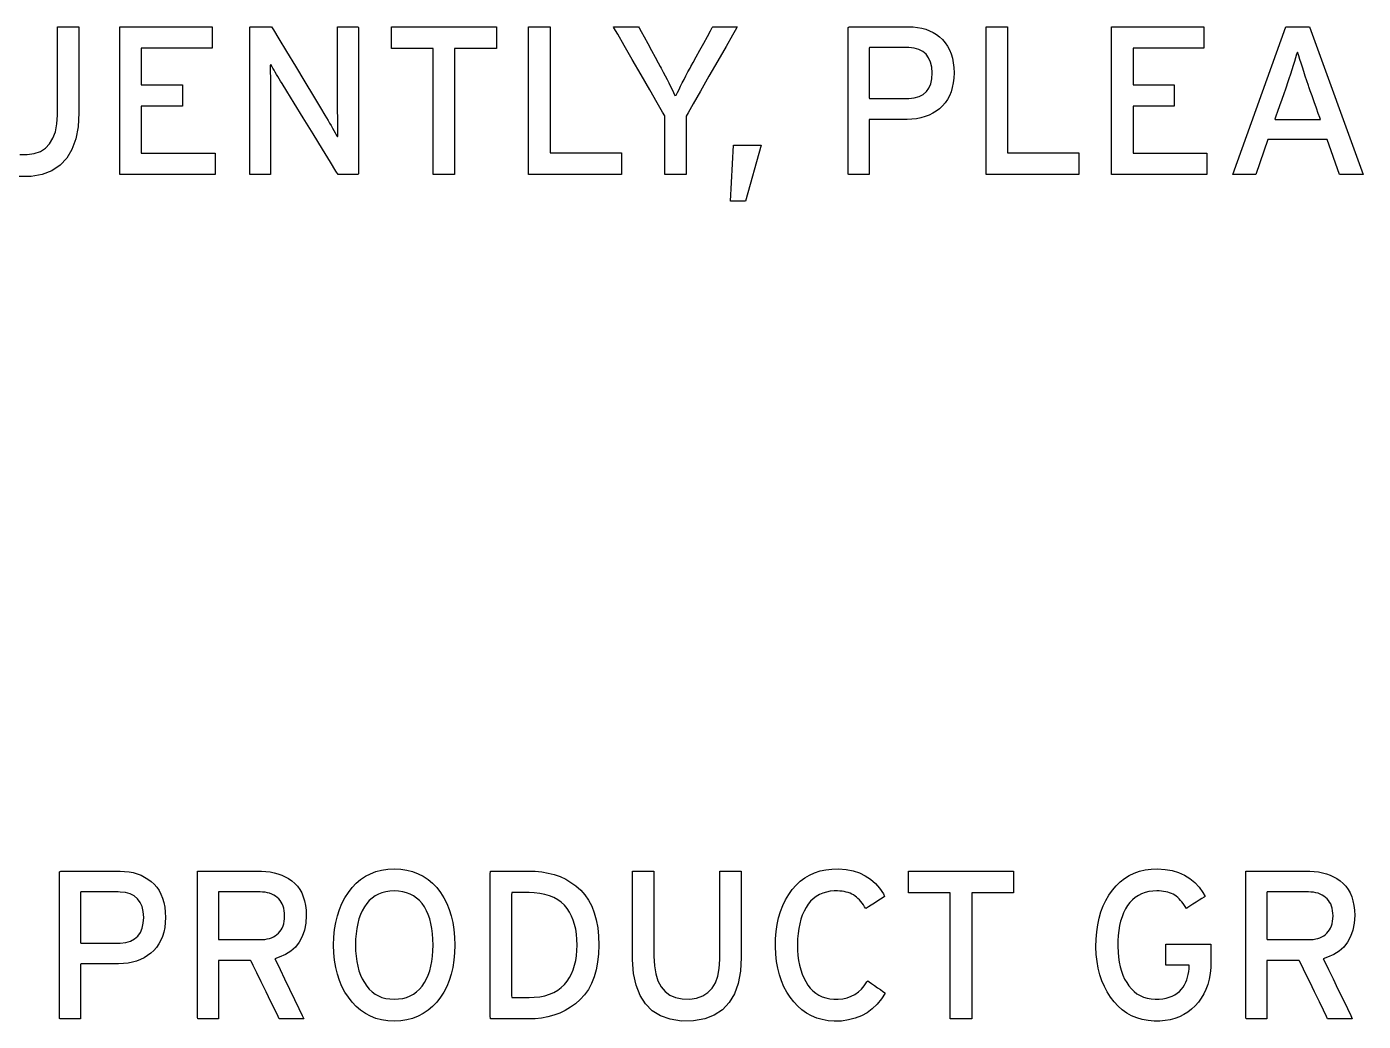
# Model space of a CAD drawing. Extents: x 1 to 47.7, y 0.2 to 33.4.
# Drawn here: x 7.22 to 9.593, y 18.892 to 20.658 of the extents above; entities that cross this region are included whole.
import ezdxf

# ---------------------------------------------------------------- set-up
doc = ezdxf.new("R2010")
doc.units = 0
doc.header["$MEASUREMENT"] = 0
doc.layers.add('6_0____DWG', color=7, linetype='CONTINUOUS')

msp = doc.modelspace()

# ---------------------------------------------------------------- linework, layer by layer
at = {"layer": '6_0____DWG'}
for points in [[(7.2076, 20.4312), (7.2208, 20.431), (7.2331, 20.4329), (7.2439, 20.4367), (7.253, 20.4426), (7.2604, 20.4503), (7.2663, 20.4601), (7.2706, 20.4718), (7.2733, 20.4855), (7.2743, 20.5011), (7.2743, 20.5082), (7.2743, 20.5219), (7.2743, 20.5427), (7.2743, 20.568), (7.2743, 20.5947), (7.2743, 20.6199), (7.2743, 20.6408), (7.2743, 20.6545), (7.2744, 20.6582), (7.2763, 20.6582), (7.2805, 20.6582), (7.2862, 20.6582), (7.2927, 20.6582), (7.2992, 20.6582), (7.3051, 20.6582), (7.3097, 20.6582), (7.3121, 20.6582), (7.3124, 20.6561), (7.3124, 20.6443), (7.3124, 20.6247), (7.3124, 20.6002), (7.3124, 20.5737), (7.3124, 20.5481), (7.3124, 20.5262), (7.3124, 20.5109), (7.3124, 20.5052), (7.3109, 20.4806), (7.3068, 20.459), (7.3001, 20.4404), (7.2908, 20.4248), (7.2789, 20.4121), (7.2645, 20.4025), (7.2474, 20.3959), (7.2278, 20.3923), (7.2061, 20.392)], [(7.3851, 20.3958), (7.3851, 20.6582), (7.5489, 20.6582), (7.5489, 20.6202), (7.4231, 20.6202), (7.4231, 20.5549), (7.4962, 20.5549), (7.4962, 20.5169), (7.4231, 20.5169), (7.4231, 20.4339), (7.5544, 20.4339), (7.5544, 20.3958), (7.3851, 20.3958)], [(7.9794, 20.6198), (7.9794, 20.3958), (7.9414, 20.3958), (7.9414, 20.6198), (7.8672, 20.6198), (7.8672, 20.6582), (8.0536, 20.6582), (8.0536, 20.6198), (7.9794, 20.6198)], [(8.1109, 20.3958), (8.1109, 20.6582), (8.149, 20.6582), (8.149, 20.4343), (8.2758, 20.4343), (8.2758, 20.3958), (8.1109, 20.3958)], [(8.923, 20.3958), (8.923, 20.6582), (8.961, 20.6582), (8.961, 20.4343), (9.0878, 20.4343), (9.0878, 20.3958), (8.923, 20.3958)], [(9.146, 20.3958), (9.146, 20.6582), (9.3098, 20.6582), (9.3098, 20.6202), (9.1841, 20.6202), (9.1841, 20.5549), (9.2571, 20.5549), (9.2571, 20.5169), (9.1841, 20.5169), (9.1841, 20.4339), (9.3153, 20.4339), (9.3153, 20.3958), (9.146, 20.3958)], [(9.5507, 20.3958), (9.5287, 20.4581), (9.4236, 20.4581), (9.4018, 20.3958), (9.361, 20.3958), (9.4554, 20.6582), (9.4972, 20.6582), (9.5928, 20.3958), (9.5507, 20.3958)], [(8.4958, 20.3486), (8.4692, 20.3486), (8.4747, 20.4478), (8.524, 20.4478), (8.4958, 20.3486)], [(8.8975, 19.1198), (8.8975, 18.8958), (8.8595, 18.8958), (8.8595, 19.1198), (8.7853, 19.1198), (8.7853, 19.1582), (8.9717, 19.1582), (8.9717, 19.1198), (8.8975, 19.1198)]]:
    msp.add_lwpolyline(points, dxfattribs=at)
for points in [[(7.7725, 20.3958), (7.7688, 20.4018), (7.759, 20.4179), (7.7448, 20.4409), (7.7281, 20.468), (7.7107, 20.4962), (7.6946, 20.5225), (7.6814, 20.5438), (7.6731, 20.5573), (7.6705, 20.5616), (7.668, 20.5657), (7.6656, 20.5697), (7.6633, 20.5736), (7.6611, 20.5774), (7.659, 20.581), (7.6569, 20.5845), (7.6549, 20.588), (7.653, 20.5913), (7.6522, 20.5891), (7.6522, 20.5828), (7.6522, 20.5763), (7.6523, 20.5696), (7.6523, 20.5627), (7.6524, 20.5556), (7.6524, 20.5482), (7.6525, 20.5407), (7.6526, 20.533), (7.6526, 20.5282), (7.6526, 20.516), (7.6526, 20.4976), (7.6526, 20.4755), (7.6526, 20.4522), (7.6526, 20.4301), (7.6526, 20.4117), (7.6526, 20.3995), (7.6525, 20.3958), (7.6508, 20.3958), (7.647, 20.3958), (7.6416, 20.3958), (7.6355, 20.3958), (7.6292, 20.3958), (7.6234, 20.3958), (7.6188, 20.3958), (7.6161, 20.3958), (7.6156, 20.3977), (7.6156, 20.4147), (7.6156, 20.4456), (7.6156, 20.4857), (7.6156, 20.5303), (7.6156, 20.5744), (7.6156, 20.6135), (7.6156, 20.6428), (7.6156, 20.6574), (7.6164, 20.6582), (7.6195, 20.6582), (7.6246, 20.6582), (7.6308, 20.6582), (7.6374, 20.6582), (7.6438, 20.6582), (7.6492, 20.6582), (7.653, 20.6582), (7.6544, 20.6582), (7.658, 20.6524), (7.6674, 20.6368), (7.6809, 20.6143), (7.6968, 20.588), (7.7134, 20.5606), (7.7288, 20.535), (7.7413, 20.5142), (7.7492, 20.5011), (7.7519, 20.4966), (7.7547, 20.4918), (7.7575, 20.4871), (7.7601, 20.4825), (7.7626, 20.4782), (7.7649, 20.474), (7.7672, 20.4699), (7.7693, 20.4661), (7.7713, 20.4624), (7.7721, 20.4645), (7.7721, 20.471), (7.772, 20.4777), (7.7719, 20.4846), (7.7719, 20.4916), (7.7719, 20.4989), (7.7718, 20.5063), (7.7718, 20.5139), (7.7718, 20.5217), (7.7718, 20.5265), (7.7718, 20.5386), (7.7718, 20.5569), (7.7718, 20.5789), (7.7718, 20.6021), (7.7718, 20.6241), (7.7718, 20.6424), (7.7718, 20.6546), (7.7718, 20.6582), (7.7735, 20.6582), (7.7774, 20.6582), (7.7828, 20.6582), (7.7889, 20.6582), (7.7952, 20.6582), (7.801, 20.6582), (7.8056, 20.6582), (7.8083, 20.6582), (7.8088, 20.6564), (7.8088, 20.6394), (7.8088, 20.6084), (7.8088, 20.5683), (7.8088, 20.5238), (7.8088, 20.4796), (7.8088, 20.4405), (7.8088, 20.4113), (7.8088, 20.3967), (7.8081, 20.3958), (7.8051, 20.3958), (7.8004, 20.3958), (7.7946, 20.3958), (7.7884, 20.3958), (7.7824, 20.3958), (7.7774, 20.3958), (7.7738, 20.3958)], [(8.3905, 20.4995), (8.3905, 20.4957), (8.3905, 20.4854), (8.3905, 20.4707), (8.3905, 20.4534), (8.3905, 20.4355), (8.3905, 20.4189), (8.3905, 20.4056), (8.3905, 20.3974), (8.3903, 20.3958), (8.3879, 20.3958), (8.3835, 20.3958), (8.3777, 20.3958), (8.3712, 20.3958), (8.3647, 20.3958), (8.359, 20.3958), (8.3547, 20.3958), (8.3525, 20.3958), (8.3524, 20.3979), (8.3524, 20.4066), (8.3524, 20.4204), (8.3524, 20.4372), (8.3524, 20.4551), (8.3524, 20.4723), (8.3524, 20.4867), (8.3524, 20.4964), (8.3524, 20.4997), (8.3484, 20.5066), (8.339, 20.523), (8.3258, 20.546), (8.3105, 20.5727), (8.2948, 20.6), (8.2804, 20.625), (8.269, 20.6448), (8.2624, 20.6564), (8.2617, 20.6582), (8.2647, 20.6582), (8.2701, 20.6582), (8.277, 20.6582), (8.2847, 20.6582), (8.2923, 20.6582), (8.2989, 20.6582), (8.3037, 20.6582), (8.3059, 20.6582), (8.307, 20.6564), (8.3105, 20.65), (8.3159, 20.6401), (8.3223, 20.6283), (8.3292, 20.6158), (8.3356, 20.6039), (8.341, 20.5941), (8.3445, 20.5877), (8.3462, 20.5846), (8.3499, 20.5776), (8.3533, 20.5709), (8.3567, 20.5645), (8.3598, 20.5583), (8.3628, 20.5523), (8.3656, 20.5467), (8.3682, 20.5412), (8.3707, 20.5361), (8.373, 20.5364), (8.3753, 20.5415), (8.3779, 20.5468), (8.3807, 20.5524), (8.3837, 20.5584), (8.3868, 20.5645), (8.3902, 20.571), (8.3937, 20.5778), (8.3975, 20.5848), (8.399, 20.5877), (8.4028, 20.5946), (8.4083, 20.6047), (8.4149, 20.6167), (8.4218, 20.6293), (8.4283, 20.641), (8.4335, 20.6507), (8.4369, 20.6568), (8.4378, 20.6582), (8.4403, 20.6582), (8.4452, 20.6582), (8.4518, 20.6582), (8.4593, 20.6582), (8.4668, 20.6582), (8.4736, 20.6582), (8.4787, 20.6582), (8.4814, 20.6582), (8.4802, 20.6558), (8.4731, 20.6433), (8.4613, 20.6229), (8.4468, 20.5975), (8.431, 20.5701), (8.4158, 20.5437), (8.4029, 20.5211), (8.3939, 20.5054)], [(8.8662, 20.5761), (8.8658, 20.5669), (8.8648, 20.5583), (8.8631, 20.5501), (8.8609, 20.5425), (8.858, 20.5355), (8.8544, 20.5289), (8.8503, 20.5229), (8.8455, 20.5175), (8.8402, 20.5125), (8.8345, 20.5082), (8.8283, 20.5044), (8.8218, 20.5011), (8.8148, 20.4985), (8.8075, 20.4964), (8.7997, 20.4949), (8.7915, 20.494), (8.783, 20.4936), (8.78, 20.4936), (8.7737, 20.4936), (8.7644, 20.4936), (8.7533, 20.4936), (8.7417, 20.4936), (8.7308, 20.4936), (8.7221, 20.4936), (8.7166, 20.4936), (8.7155, 20.4932), (8.7155, 20.4872), (8.7155, 20.4758), (8.7155, 20.4607), (8.7155, 20.4438), (8.7155, 20.427), (8.7155, 20.4122), (8.7155, 20.4013), (8.7155, 20.396), (8.7146, 20.3958), (8.7113, 20.3958), (8.7062, 20.3958), (8.7001, 20.3958), (8.6936, 20.3958), (8.6874, 20.3958), (8.6823, 20.3958), (8.6791, 20.3958), (8.6782, 20.3964), (8.6782, 20.4104), (8.6782, 20.4397), (8.6782, 20.4795), (8.6782, 20.5245), (8.6782, 20.5698), (8.6782, 20.6103), (8.6782, 20.6411), (8.6782, 20.6571), (8.68, 20.6582), (8.6887, 20.6582), (8.7027, 20.6582), (8.72, 20.6582), (8.7386, 20.6582), (8.7563, 20.6582), (8.7712, 20.6582), (8.7813, 20.6582), (8.7854, 20.6582), (8.7936, 20.6579), (8.8014, 20.657), (8.8089, 20.6556), (8.816, 20.6536), (8.8227, 20.651), (8.829, 20.6479), (8.835, 20.6443), (8.8406, 20.6401), (8.8459, 20.6353), (8.8505, 20.6298), (8.8546, 20.6239), (8.8581, 20.6173), (8.8609, 20.6102), (8.8632, 20.6025), (8.8648, 20.5943), (8.8658, 20.5855)], [(8.8274, 20.5761), (8.8265, 20.5864), (8.8244, 20.5953), (8.8211, 20.6029), (8.8165, 20.6092), (8.8107, 20.6142), (8.8036, 20.6179), (8.7953, 20.6202), (8.7858, 20.6212), (8.782, 20.6213), (8.7754, 20.6213), (8.7653, 20.6213), (8.7534, 20.6213), (8.741, 20.6213), (8.7296, 20.6213), (8.7208, 20.6213), (8.716, 20.6213), (8.7155, 20.6199), (8.7155, 20.6122), (8.7155, 20.5997), (8.7155, 20.5842), (8.7155, 20.5677), (8.7155, 20.5521), (8.7155, 20.5396), (8.7155, 20.532), (8.716, 20.5306), (8.7208, 20.5306), (8.7296, 20.5306), (8.741, 20.5306), (8.7534, 20.5306), (8.7653, 20.5306), (8.7754, 20.5306), (8.782, 20.5306), (8.7859, 20.5306), (8.7956, 20.5317), (8.8041, 20.5341), (8.8112, 20.5379), (8.817, 20.5429), (8.8216, 20.5492), (8.8248, 20.5569), (8.8268, 20.5658)], [(9.4955, 20.5537), (9.4926, 20.5623), (9.4898, 20.5706), (9.4872, 20.5785), (9.4847, 20.5861), (9.4824, 20.5933), (9.4801, 20.6002), (9.4781, 20.6067), (9.4761, 20.6129), (9.4744, 20.6093), (9.4725, 20.603), (9.4705, 20.5962), (9.4683, 20.5891), (9.4659, 20.5816), (9.4633, 20.5738), (9.4606, 20.5655), (9.4577, 20.5569), (9.4562, 20.5524), (9.4545, 20.5473), (9.4516, 20.539), (9.448, 20.5287), (9.4442, 20.5178), (9.4406, 20.5075), (9.4377, 20.4992), (9.436, 20.4941), (9.4362, 20.4932), (9.4419, 20.4932), (9.4524, 20.4932), (9.4659, 20.4932), (9.4806, 20.4932), (9.4947, 20.4932), (9.5066, 20.4932), (9.5144, 20.4932), (9.5166, 20.4933), (9.5154, 20.4967), (9.5129, 20.5039), (9.5095, 20.5137), (9.5057, 20.5246), (9.5019, 20.5353), (9.4987, 20.5446), (9.4964, 20.5512)], [(7.4662, 19.0761), (7.4658, 19.0669), (7.4648, 19.0583), (7.4631, 19.0501), (7.4608, 19.0425), (7.4579, 19.0355), (7.4544, 19.0289), (7.4503, 19.0229), (7.4455, 19.0175), (7.4402, 19.0125), (7.4344, 19.0082), (7.4283, 19.0044), (7.4218, 19.0011), (7.4148, 18.9985), (7.4075, 18.9964), (7.3997, 18.9949), (7.3915, 18.994), (7.3829, 18.9936), (7.38, 18.9936), (7.3737, 18.9936), (7.3643, 18.9936), (7.3532, 18.9936), (7.3416, 18.9936), (7.3308, 18.9936), (7.3221, 18.9936), (7.3166, 18.9936), (7.3155, 18.9932), (7.3155, 18.9872), (7.3155, 18.9758), (7.3155, 18.9607), (7.3155, 18.9438), (7.3155, 18.927), (7.3155, 18.9122), (7.3155, 18.9013), (7.3155, 18.896), (7.3146, 18.8958), (7.3113, 18.8958), (7.3062, 18.8958), (7.3001, 18.8958), (7.2936, 18.8958), (7.2874, 18.8958), (7.2823, 18.8958), (7.279, 18.8958), (7.2782, 18.8964), (7.2782, 18.9104), (7.2782, 18.9397), (7.2782, 18.9795), (7.2782, 19.0245), (7.2782, 19.0698), (7.2782, 19.1103), (7.2782, 19.1411), (7.2782, 19.1571), (7.28, 19.1582), (7.2887, 19.1582), (7.3027, 19.1582), (7.32, 19.1582), (7.3385, 19.1582), (7.3563, 19.1582), (7.3712, 19.1582), (7.3813, 19.1582), (7.3854, 19.1582), (7.3936, 19.1579), (7.4014, 19.157), (7.4089, 19.1556), (7.4159, 19.1536), (7.4227, 19.151), (7.429, 19.1479), (7.435, 19.1443), (7.4406, 19.1401), (7.4458, 19.1353), (7.4505, 19.1298), (7.4546, 19.1239), (7.4581, 19.1173), (7.4609, 19.1102), (7.4631, 19.1025), (7.4648, 19.0943), (7.4658, 19.0855)], [(7.7161, 19.0798), (7.7151, 19.0658), (7.7127, 19.0532), (7.7089, 19.042), (7.7036, 19.032), (7.6968, 19.0234), (7.6886, 19.016), (7.679, 19.01), (7.6679, 19.0054), (7.6604, 19.0025), (7.6636, 18.9959), (7.6697, 18.9834), (7.6776, 18.9669), (7.6865, 18.9486), (7.6953, 18.9304), (7.7031, 18.9142), (7.709, 18.9021), (7.7119, 18.8961), (7.7112, 18.8958), (7.7075, 18.8958), (7.7017, 18.8958), (7.6945, 18.8958), (7.6869, 18.8958), (7.6797, 18.8958), (7.6736, 18.8958), (7.6694, 18.8958), (7.6681, 18.8959), (7.6659, 18.9004), (7.6606, 18.9111), (7.6533, 18.9262), (7.6449, 18.9437), (7.6362, 18.9615), (7.6283, 18.9779), (7.622, 18.9909), (7.6183, 18.9985), (7.6173, 18.9997), (7.6134, 18.9997), (7.6064, 18.9997), (7.5975, 18.9997), (7.5876, 18.9997), (7.5779, 18.9997), (7.5694, 18.9997), (7.5632, 18.9997), (7.5604, 18.9997), (7.5603, 18.9971), (7.5603, 18.9878), (7.5603, 18.9737), (7.5603, 18.9567), (7.5603, 18.9388), (7.5603, 18.9218), (7.5603, 18.9077), (7.5603, 18.8985), (7.5602, 18.8958), (7.5584, 18.8958), (7.5543, 18.8958), (7.5488, 18.8958), (7.5425, 18.8958), (7.5361, 18.8958), (7.5303, 18.8958), (7.5258, 18.8958), (7.5233, 18.8958), (7.523, 18.8988), (7.523, 18.918), (7.523, 18.9508), (7.523, 18.9922), (7.523, 19.0374), (7.523, 19.0815), (7.523, 19.1195), (7.523, 19.1467), (7.523, 19.1581), (7.5264, 19.1582), (7.5369, 19.1582), (7.5524, 19.1582), (7.5708, 19.1582), (7.5901, 19.1582), (7.6081, 19.1582), (7.6228, 19.1582), (7.6322, 19.1582), (7.6366, 19.1582), (7.6444, 19.1578), (7.6518, 19.1569), (7.659, 19.1555), (7.6658, 19.1536), (7.6724, 19.1513), (7.6786, 19.1484), (7.6846, 19.145), (7.6902, 19.1411), (7.6955, 19.1366), (7.7003, 19.1315), (7.7044, 19.1259), (7.7079, 19.1196), (7.7108, 19.1128), (7.7131, 19.1054), (7.7147, 19.0975), (7.7157, 19.0889)], [(7.98, 19.0271), (7.9795, 19.0132), (7.9782, 18.9999), (7.9762, 18.9872), (7.9734, 18.9753), (7.9698, 18.964), (7.9655, 18.9534), (7.9604, 18.9435), (7.9545, 18.9343), (7.9478, 18.9256), (7.9404, 18.9178), (7.9324, 18.9111), (7.9238, 18.9053), (7.9147, 18.9006), (7.9049, 18.8968), (7.8946, 18.8941), (7.8837, 18.8923), (7.8721, 18.8916), (7.8607, 18.8923), (7.8499, 18.8941), (7.8397, 18.8968), (7.83, 18.9006), (7.821, 18.9053), (7.8126, 18.9111), (7.8047, 18.9178), (7.7975, 18.9256), (7.7908, 18.9343), (7.7847, 18.9435), (7.7795, 18.9534), (7.775, 18.964), (7.7714, 18.9753), (7.7685, 18.9872), (7.7664, 18.9999), (7.7651, 19.0132), (7.7647, 19.0271), (7.7651, 19.0411), (7.7664, 19.0544), (7.7685, 19.0671), (7.7714, 19.0791), (7.775, 19.0904), (7.7795, 19.1011), (7.7847, 19.1111), (7.7908, 19.1205), (7.7975, 19.1291), (7.8047, 19.1368), (7.8126, 19.1434), (7.821, 19.1491), (7.83, 19.1538), (7.8397, 19.1574), (7.8499, 19.1601), (7.8607, 19.1618), (7.8721, 19.1624), (7.8837, 19.1618), (7.8946, 19.1601), (7.9049, 19.1574), (7.9147, 19.1538), (7.9238, 19.1491), (7.9324, 19.1434), (7.9404, 19.1368), (7.9478, 19.1291), (7.9545, 19.1205), (7.9604, 19.1111), (7.9655, 19.1011), (7.9698, 19.0904), (7.9734, 19.0791), (7.9762, 19.0671), (7.9782, 19.0544), (7.9795, 19.0411)], [(8.2358, 19.027), (8.2351, 19.0113), (8.2334, 18.9966), (8.2308, 18.9829), (8.2271, 18.9703), (8.2225, 18.9587), (8.2169, 18.9482), (8.2103, 18.9387), (8.2026, 18.9302), (8.1942, 18.9229), (8.1852, 18.9164), (8.1759, 18.9109), (8.166, 18.9062), (8.1558, 18.9023), (8.145, 18.8994), (8.1339, 18.8973), (8.1222, 18.8962), (8.1118, 18.8958), (8.1084, 18.8958), (8.1007, 18.8958), (8.0902, 18.8958), (8.0781, 18.8958), (8.066, 18.8958), (8.0551, 18.8958), (8.047, 18.8958), (8.0429, 18.8958), (8.0426, 18.9012), (8.0426, 18.924), (8.0426, 18.9599), (8.0426, 19.0038), (8.0426, 19.0503), (8.0426, 19.0941), (8.0426, 19.1301), (8.0426, 19.1529), (8.0429, 19.1582), (8.047, 19.1582), (8.0551, 19.1582), (8.066, 19.1582), (8.0781, 19.1582), (8.0902, 19.1582), (8.1007, 19.1582), (8.1084, 19.1582), (8.1118, 19.1582), (8.1224, 19.158), (8.1343, 19.1569), (8.1456, 19.155), (8.1564, 19.1522), (8.1668, 19.1485), (8.1767, 19.1439), (8.186, 19.1384), (8.1949, 19.132), (8.2033, 19.1247), (8.2107, 19.1162), (8.2172, 19.1067), (8.2228, 19.0961), (8.2273, 19.0844), (8.2309, 19.0717), (8.2335, 19.0579), (8.2351, 19.043)], [(8.4884, 19.0052), (8.4869, 18.9806), (8.4828, 18.959), (8.4762, 18.9404), (8.4669, 18.9248), (8.455, 18.9121), (8.4405, 18.9025), (8.4235, 18.8959), (8.4038, 18.8923), (8.3822, 18.892), (8.3623, 18.8951), (8.3451, 18.9012), (8.3304, 18.9103), (8.3183, 18.9224), (8.3087, 18.9375), (8.3017, 18.9556), (8.2973, 18.9767), (8.2954, 19.0009), (8.2953, 19.0098), (8.2953, 19.0233), (8.2953, 19.0439), (8.2953, 19.0689), (8.2953, 19.0954), (8.2953, 19.1203), (8.2953, 19.141), (8.2953, 19.1545), (8.2954, 19.1582), (8.2973, 19.1582), (8.3015, 19.1582), (8.3072, 19.1582), (8.3137, 19.1582), (8.3202, 19.1582), (8.3261, 19.1582), (8.3307, 19.1582), (8.3331, 19.1582), (8.3334, 19.1561), (8.3334, 19.1445), (8.3334, 19.1251), (8.3334, 19.1009), (8.3334, 19.0747), (8.3334, 19.0494), (8.3334, 19.0278), (8.3334, 19.0127), (8.3334, 19.007), (8.3341, 18.9904), (8.3365, 18.9759), (8.3404, 18.9634), (8.3459, 18.9529), (8.353, 18.9444), (8.3617, 18.938), (8.3719, 18.9336), (8.3837, 18.9312), (8.3969, 18.931), (8.4092, 18.9329), (8.4199, 18.9367), (8.429, 18.9426), (8.4365, 18.9503), (8.4424, 18.9601), (8.4467, 18.9718), (8.4493, 18.9855), (8.4504, 19.0011), (8.4504, 19.0082), (8.4504, 19.0219), (8.4504, 19.0427), (8.4504, 19.068), (8.4504, 19.0947), (8.4504, 19.1199), (8.4504, 19.1408), (8.4504, 19.1545), (8.4505, 19.1582), (8.4524, 19.1582), (8.4566, 19.1582), (8.4623, 19.1582), (8.4688, 19.1582), (8.4753, 19.1582), (8.4812, 19.1582), (8.4857, 19.1582), (8.4882, 19.1582), (8.4884, 19.1561), (8.4884, 19.1443), (8.4884, 19.1247), (8.4884, 19.1002), (8.4884, 19.0737), (8.4884, 19.0481), (8.4884, 19.0262), (8.4884, 19.0109)], [(8.7441, 18.9418), (8.7372, 18.9312), (8.7296, 18.9218), (8.7211, 18.9137), (8.7117, 18.9068), (8.7016, 18.9012), (8.6907, 18.8969), (8.6789, 18.8939), (8.6664, 18.8921), (8.6536, 18.8917), (8.6426, 18.8927), (8.6322, 18.8946), (8.6224, 18.8974), (8.6131, 18.9012), (8.6044, 18.906), (8.5962, 18.9117), (8.5886, 18.9184), (8.5816, 18.926), (8.5751, 18.9344), (8.5692, 18.9434), (8.5641, 18.9531), (8.5597, 18.9634), (8.5561, 18.9743), (8.5532, 18.9858), (8.5511, 18.998), (8.5497, 19.0109), (8.5491, 19.0243), (8.5494, 19.0381), (8.5505, 19.0512), (8.5523, 19.0637), (8.5548, 19.0755), (8.5582, 19.0868), (8.5622, 19.0974), (8.5671, 19.1074), (8.5727, 19.1167), (8.579, 19.1255), (8.5858, 19.1334), (8.5931, 19.1403), (8.601, 19.1463), (8.6095, 19.1514), (8.6186, 19.1555), (8.6282, 19.1586), (8.6384, 19.1608), (8.6491, 19.1621), (8.6613, 19.1623), (8.6745, 19.1612), (8.6868, 19.1588), (8.6982, 19.1551), (8.7086, 19.1502), (8.718, 19.144), (8.7265, 19.1365), (8.7341, 19.1278), (8.7407, 19.1178), (8.7426, 19.1132), (8.7401, 19.1115), (8.7359, 19.1088), (8.7306, 19.1054), (8.7248, 19.1017), (8.7192, 19.0981), (8.7144, 19.095), (8.7109, 19.0927), (8.7093, 19.0917), (8.7074, 19.0948), (8.7052, 19.0982), (8.7029, 19.1014), (8.7005, 19.1044), (8.6981, 19.1071), (8.6956, 19.1097), (8.6931, 19.112), (8.6905, 19.1141), (8.6878, 19.116), (8.6848, 19.1176), (8.6817, 19.119), (8.6784, 19.1202), (8.6749, 19.1212), (8.6712, 19.122), (8.6674, 19.1226), (8.6634, 19.123), (8.6592, 19.1232), (8.6536, 19.1232), (8.6463, 19.1225), (8.6395, 19.1212), (8.633, 19.1192), (8.6271, 19.1166), (8.6215, 19.1133), (8.6163, 19.1094), (8.6116, 19.1049), (8.6073, 19.0996), (8.6034, 19.0937), (8.5999, 19.0873), (8.5968, 19.0803), (8.5942, 19.0728), (8.5921, 19.0648), (8.5904, 19.0563), (8.5892, 19.0473), (8.5885, 19.0378), (8.5882, 19.0278), (8.5884, 19.0178), (8.5891, 19.0084), (8.5902, 18.9994), (8.5918, 18.991), (8.5939, 18.983), (8.5964, 18.9755), (8.5994, 18.9685), (8.6029, 18.962), (8.6068, 18.956), (8.611, 18.9504), (8.6157, 18.9456), (8.6208, 18.9414), (8.6263, 18.9379), (8.6322, 18.9351), (8.6386, 18.933), (8.6454, 18.9316), (8.6526, 18.9309), (8.6606, 18.9309), (8.6688, 18.9317), (8.6765, 18.9334), (8.6837, 18.936), (8.6903, 18.9394), (8.6964, 18.9437), (8.7019, 18.9488), (8.7069, 18.9548), (8.7114, 18.9617), (8.7131, 18.9632), (8.7157, 18.9614), (8.7199, 18.9586), (8.7249, 18.9551), (8.7303, 18.9513), (8.7355, 18.9478), (8.7399, 18.9447), (8.743, 18.9426)], [(9.3223, 18.9985), (9.3219, 18.9873), (9.3208, 18.9766), (9.319, 18.9666), (9.3166, 18.9571), (9.3134, 18.9483), (9.3096, 18.9401), (9.3052, 18.9324), (9.3, 18.9254), (9.2942, 18.919), (9.2879, 18.9131), (9.2812, 18.9079), (9.274, 18.9035), (9.2664, 18.8997), (9.2584, 18.8967), (9.2499, 18.8944), (9.241, 18.8928), (9.2317, 18.8918), (9.2214, 18.8918), (9.2106, 18.8928), (9.2003, 18.8948), (9.1906, 18.8977), (9.1814, 18.9015), (9.1728, 18.9063), (9.1648, 18.9121), (9.1573, 18.9187), (9.1504, 18.9263), (9.144, 18.9347), (9.1382, 18.9437), (9.1331, 18.9532), (9.1288, 18.9634), (9.1252, 18.9743), (9.1223, 18.9857), (9.1202, 18.9978), (9.1188, 19.0105), (9.1182, 19.0239), (9.1185, 19.0375), (9.1195, 19.0505), (9.1212, 19.0629), (9.1237, 19.0747), (9.127, 19.0859), (9.1309, 19.0965), (9.1357, 19.1064), (9.1411, 19.1158), (9.1473, 19.1245), (9.154, 19.1324), (9.1612, 19.1394), (9.169, 19.1455), (9.1773, 19.1507), (9.1862, 19.1549), (9.1956, 19.1582), (9.2056, 19.1605), (9.2162, 19.162), (9.2276, 19.1624), (9.241, 19.1615), (9.2534, 19.1594), (9.2648, 19.156), (9.2753, 19.1514), (9.2849, 19.1455), (9.2936, 19.1384), (9.3013, 19.1301), (9.308, 19.1205), (9.3119, 19.1133), (9.31, 19.1121), (9.3063, 19.1097), (9.3013, 19.1065), (9.2958, 19.103), (9.2902, 19.0994), (9.2851, 19.0961), (9.2812, 19.0936), (9.279, 19.0922), (9.2776, 19.0939), (9.2753, 19.0974), (9.2731, 19.1006), (9.2707, 19.1036), (9.2683, 19.1064), (9.2658, 19.109), (9.2633, 19.1114), (9.2607, 19.1136), (9.258, 19.1156), (9.2552, 19.1172), (9.2521, 19.1186), (9.2489, 19.1198), (9.2455, 19.1209), (9.242, 19.1217), (9.2383, 19.1224), (9.2344, 19.1229), (9.2303, 19.1232), (9.226, 19.1233), (9.2189, 19.1229), (9.2119, 19.122), (9.2053, 19.1203), (9.1992, 19.1181), (9.1934, 19.1152), (9.188, 19.1116), (9.183, 19.1075), (9.1785, 19.1027), (9.1743, 19.0972), (9.1706, 19.0911), (9.1673, 19.0845), (9.1644, 19.0773), (9.162, 19.0697), (9.1601, 19.0616), (9.1586, 19.053), (9.1576, 19.0439), (9.1571, 19.0343), (9.157, 19.0243), (9.1573, 19.0146), (9.1582, 19.0054), (9.1594, 18.9966), (9.1612, 18.9884), (9.1634, 18.9806), (9.166, 18.9734), (9.1691, 18.9666), (9.1727, 18.9603), (9.1767, 18.9544), (9.181, 18.9491), (9.1858, 18.9444), (9.191, 18.9405), (9.1967, 18.9372), (9.2027, 18.9346), (9.2091, 18.9326), (9.2159, 18.9314), (9.2232, 18.9308), (9.2302, 18.931), (9.2367, 18.9316), (9.2428, 18.9327), (9.2484, 18.9342), (9.2536, 18.9362), (9.2583, 18.9386), (9.2626, 18.9414), (9.2665, 18.9447), (9.2699, 18.9484), (9.2728, 18.9524), (9.2753, 18.9566), (9.2775, 18.9609), (9.2794, 18.9653), (9.2809, 18.97), (9.2821, 18.9748), (9.2829, 18.9798), (9.2834, 18.9849), (9.2835, 18.99), (9.2835, 18.99), (9.2835, 18.9901), (9.2835, 18.9903), (9.2835, 18.9904), (9.2835, 18.9906), (9.2835, 18.9908), (9.2835, 18.991), (9.2835, 18.991), (9.2834, 18.9911), (9.2813, 18.9911), (9.2768, 18.9911), (9.2708, 18.9911), (9.2639, 18.9911), (9.2569, 18.9911), (9.2505, 18.9911), (9.2455, 18.9911), (9.2425, 18.9911), (9.242, 18.9913), (9.242, 18.9937), (9.242, 18.9981), (9.242, 19.0037), (9.242, 19.0101), (9.242, 19.0164), (9.242, 19.022), (9.242, 19.0263), (9.242, 19.0285), (9.2431, 19.0287), (9.2491, 19.0287), (9.2591, 19.0287), (9.2715, 19.0287), (9.2851, 19.0287), (9.2983, 19.0287), (9.3099, 19.0287), (9.3183, 19.0287), (9.3222, 19.0287), (9.3223, 19.028), (9.3223, 19.0254), (9.3223, 19.0215), (9.3223, 19.0167), (9.3223, 19.0116), (9.3223, 19.0067), (9.3223, 19.0025), (9.3223, 18.9996)], [(9.5776, 19.0798), (9.5766, 19.0658), (9.5742, 19.0532), (9.5703, 19.042), (9.565, 19.032), (9.5583, 19.0234), (9.5501, 19.016), (9.5405, 19.01), (9.5294, 19.0054), (9.5218, 19.0025), (9.5251, 18.9959), (9.5311, 18.9834), (9.5391, 18.9669), (9.5479, 18.9486), (9.5568, 18.9304), (9.5646, 18.9142), (9.5704, 18.9021), (9.5733, 18.8961), (9.5726, 18.8958), (9.5689, 18.8958), (9.5631, 18.8958), (9.556, 18.8958), (9.5484, 18.8958), (9.5411, 18.8958), (9.535, 18.8958), (9.5309, 18.8958), (9.5295, 18.8959), (9.5273, 18.9004), (9.5221, 18.9111), (9.5148, 18.9262), (9.5063, 18.9437), (9.4977, 18.9615), (9.4897, 18.9779), (9.4834, 18.9909), (9.4798, 18.9985), (9.4787, 18.9997), (9.4748, 18.9997), (9.4679, 18.9997), (9.459, 18.9997), (9.4491, 18.9997), (9.4394, 18.9997), (9.4309, 18.9997), (9.4247, 18.9997), (9.4218, 18.9997), (9.4217, 18.9971), (9.4217, 18.9878), (9.4217, 18.9737), (9.4217, 18.9567), (9.4217, 18.9388), (9.4217, 18.9218), (9.4217, 18.9077), (9.4217, 18.8985), (9.4217, 18.8958), (9.4198, 18.8958), (9.4158, 18.8958), (9.4103, 18.8958), (9.404, 18.8958), (9.3976, 18.8958), (9.3917, 18.8958), (9.3872, 18.8958), (9.3847, 18.8958), (9.3844, 18.8988), (9.3844, 18.918), (9.3844, 18.9508), (9.3844, 18.9922), (9.3844, 19.0374), (9.3844, 19.0815), (9.3844, 19.1195), (9.3844, 19.1467), (9.3844, 19.1581), (9.3879, 19.1582), (9.3983, 19.1582), (9.4138, 19.1582), (9.4322, 19.1582), (9.4515, 19.1582), (9.4695, 19.1582), (9.4843, 19.1582), (9.4936, 19.1582), (9.498, 19.1582), (9.5058, 19.1578), (9.5133, 19.1569), (9.5204, 19.1555), (9.5273, 19.1536), (9.5338, 19.1513), (9.5401, 19.1484), (9.546, 19.145), (9.5517, 19.1411), (9.557, 19.1366), (9.5617, 19.1315), (9.5659, 19.1259), (9.5694, 19.1196), (9.5722, 19.1128), (9.5745, 19.1054), (9.5761, 19.0975), (9.5772, 19.0889)], [(7.4274, 19.0761), (7.4265, 19.0864), (7.4244, 19.0953), (7.4211, 19.1029), (7.4165, 19.1092), (7.4107, 19.1142), (7.4036, 19.1179), (7.3953, 19.1202), (7.3858, 19.1212), (7.3819, 19.1213), (7.3753, 19.1213), (7.3653, 19.1213), (7.3534, 19.1213), (7.341, 19.1213), (7.3296, 19.1213), (7.3208, 19.1213), (7.3159, 19.1213), (7.3155, 19.1199), (7.3155, 19.1122), (7.3155, 19.0997), (7.3155, 19.0842), (7.3155, 19.0677), (7.3155, 19.0521), (7.3155, 19.0396), (7.3155, 19.032), (7.3159, 19.0306), (7.3208, 19.0306), (7.3296, 19.0306), (7.341, 19.0306), (7.3534, 19.0306), (7.3653, 19.0306), (7.3753, 19.0306), (7.3819, 19.0306), (7.3859, 19.0306), (7.3956, 19.0317), (7.404, 19.0341), (7.4112, 19.0379), (7.417, 19.0429), (7.4215, 19.0492), (7.4248, 19.0569), (7.4267, 19.0658)], [(7.6777, 19.0787), (7.6775, 19.0835), (7.6769, 19.0881), (7.676, 19.0923), (7.6749, 19.0963), (7.6734, 19.1), (7.6716, 19.1033), (7.6695, 19.1064), (7.6671, 19.1091), (7.6644, 19.1117), (7.6614, 19.114), (7.6582, 19.1159), (7.6547, 19.1176), (7.651, 19.1189), (7.647, 19.12), (7.6428, 19.1207), (7.6384, 19.1211), (7.6344, 19.1213), (7.6307, 19.1213), (7.6225, 19.1213), (7.6112, 19.1213), (7.5983, 19.1213), (7.5853, 19.1213), (7.5737, 19.1213), (7.5649, 19.1213), (7.5605, 19.1213), (7.5603, 19.1195), (7.5603, 19.1122), (7.5603, 19.1006), (7.5603, 19.0864), (7.5603, 19.0714), (7.5603, 19.0573), (7.5603, 19.0457), (7.5603, 19.0383), (7.5605, 19.0366), (7.5649, 19.0366), (7.5737, 19.0366), (7.5853, 19.0366), (7.5983, 19.0366), (7.6112, 19.0366), (7.6225, 19.0366), (7.6307, 19.0366), (7.6344, 19.0366), (7.6383, 19.0367), (7.6427, 19.0371), (7.6468, 19.0378), (7.6507, 19.0388), (7.6544, 19.0401), (7.6578, 19.0417), (7.661, 19.0435), (7.664, 19.0457), (7.6668, 19.0482), (7.6693, 19.0509), (7.6714, 19.0539), (7.6733, 19.0573), (7.6748, 19.0609), (7.676, 19.0649), (7.6769, 19.0692), (7.6774, 19.0738)], [(7.9412, 19.0271), (7.9409, 19.0374), (7.9402, 19.0472), (7.939, 19.0565), (7.9373, 19.0652), (7.9352, 19.0733), (7.9325, 19.081), (7.9294, 19.0881), (7.9258, 19.0947), (7.9217, 19.1006), (7.9171, 19.1059), (7.912, 19.1104), (7.9065, 19.1143), (7.9006, 19.1174), (7.8941, 19.1199), (7.8873, 19.1217), (7.8799, 19.1228), (7.8721, 19.1233), (7.8645, 19.1228), (7.8573, 19.1217), (7.8505, 19.1199), (7.8442, 19.1174), (7.8383, 19.1143), (7.8329, 19.1104), (7.8279, 19.1059), (7.8233, 19.1006), (7.8192, 19.0947), (7.8155, 19.0881), (7.8123, 19.081), (7.8096, 19.0733), (7.8074, 19.0652), (7.8057, 19.0565), (7.8044, 19.0472), (7.8037, 19.0374), (7.8034, 19.0271), (7.8037, 19.0169), (7.8044, 19.0073), (7.8057, 18.9981), (7.8074, 18.9895), (7.8096, 18.9814), (7.8123, 18.9738), (7.8155, 18.9668), (7.8192, 18.9603), (7.8233, 18.9542), (7.8279, 18.9487), (7.8329, 18.944), (7.8383, 18.9399), (7.8442, 18.9366), (7.8505, 18.9341), (7.8573, 18.9322), (7.8645, 18.9312), (7.8721, 18.9308), (7.8799, 18.9312), (7.8873, 18.9322), (7.8941, 18.9341), (7.9006, 18.9366), (7.9065, 18.9399), (7.912, 18.944), (7.9171, 18.9487), (7.9217, 18.9542), (7.9258, 18.9603), (7.9294, 18.9668), (7.9325, 18.9738), (7.9352, 18.9814), (7.9373, 18.9895), (7.939, 18.9981), (7.9402, 19.0073), (7.9409, 19.0169)], [(8.197, 19.027), (8.1967, 19.0368), (8.1959, 19.0462), (8.1945, 19.055), (8.1925, 19.0633), (8.1901, 19.0712), (8.187, 19.0786), (8.1834, 19.0855), (8.1792, 19.0919), (8.1744, 19.0978), (8.1688, 19.1031), (8.1626, 19.1076), (8.1556, 19.1115), (8.1479, 19.1146), (8.1396, 19.117), (8.1305, 19.1188), (8.1208, 19.1198), (8.1119, 19.1202), (8.1103, 19.1202), (8.1069, 19.1202), (8.1021, 19.1202), (8.0967, 19.1202), (8.0912, 19.1202), (8.0863, 19.1202), (8.0826, 19.1202), (8.0808, 19.1202), (8.0807, 19.1164), (8.0807, 19.1002), (8.0807, 19.0747), (8.0807, 19.0435), (8.0807, 19.0105), (8.0807, 18.9794), (8.0807, 18.9539), (8.0807, 18.9377), (8.0808, 18.9339), (8.0826, 18.9339), (8.0863, 18.9339), (8.0912, 18.9339), (8.0967, 18.9339), (8.1021, 18.9339), (8.1069, 18.9339), (8.1103, 18.9339), (8.1119, 18.9339), (8.1208, 18.9342), (8.1305, 18.9353), (8.1396, 18.9371), (8.1479, 18.9396), (8.1556, 18.9428), (8.1626, 18.9467), (8.1688, 18.9514), (8.1744, 18.9567), (8.1792, 18.9627), (8.1834, 18.9691), (8.187, 18.976), (8.1901, 18.9833), (8.1925, 18.9911), (8.1945, 18.9994), (8.1959, 19.0081), (8.1967, 19.0173)], [(9.5391, 19.0787), (9.5389, 19.0835), (9.5384, 19.0881), (9.5375, 19.0923), (9.5363, 19.0963), (9.5349, 19.1), (9.5331, 19.1033), (9.531, 19.1064), (9.5286, 19.1091), (9.5258, 19.1117), (9.5228, 19.114), (9.5196, 19.1159), (9.5161, 19.1176), (9.5124, 19.1189), (9.5085, 19.12), (9.5043, 19.1207), (9.4999, 19.1211), (9.4958, 19.1213), (9.4922, 19.1213), (9.4839, 19.1213), (9.4726, 19.1213), (9.4597, 19.1213), (9.4467, 19.1213), (9.4351, 19.1213), (9.4264, 19.1213), (9.422, 19.1213), (9.4217, 19.1195), (9.4217, 19.1122), (9.4217, 19.1006), (9.4217, 19.0864), (9.4217, 19.0714), (9.4217, 19.0573), (9.4217, 19.0457), (9.4217, 19.0383), (9.422, 19.0366), (9.4264, 19.0366), (9.4351, 19.0366), (9.4467, 19.0366), (9.4597, 19.0366), (9.4726, 19.0366), (9.4839, 19.0366), (9.4922, 19.0366), (9.4958, 19.0366), (9.4998, 19.0367), (9.5041, 19.0371), (9.5083, 19.0378), (9.5122, 19.0388), (9.5158, 19.0401), (9.5193, 19.0417), (9.5225, 19.0435), (9.5255, 19.0457), (9.5282, 19.0482), (9.5307, 19.0509), (9.5329, 19.0539), (9.5347, 19.0573), (9.5362, 19.0609), (9.5375, 19.0649), (9.5383, 19.0692), (9.5389, 19.0738)]]:
    msp.add_lwpolyline(points, close=True, dxfattribs=at)

doc.saveas('drawing.dxf')
